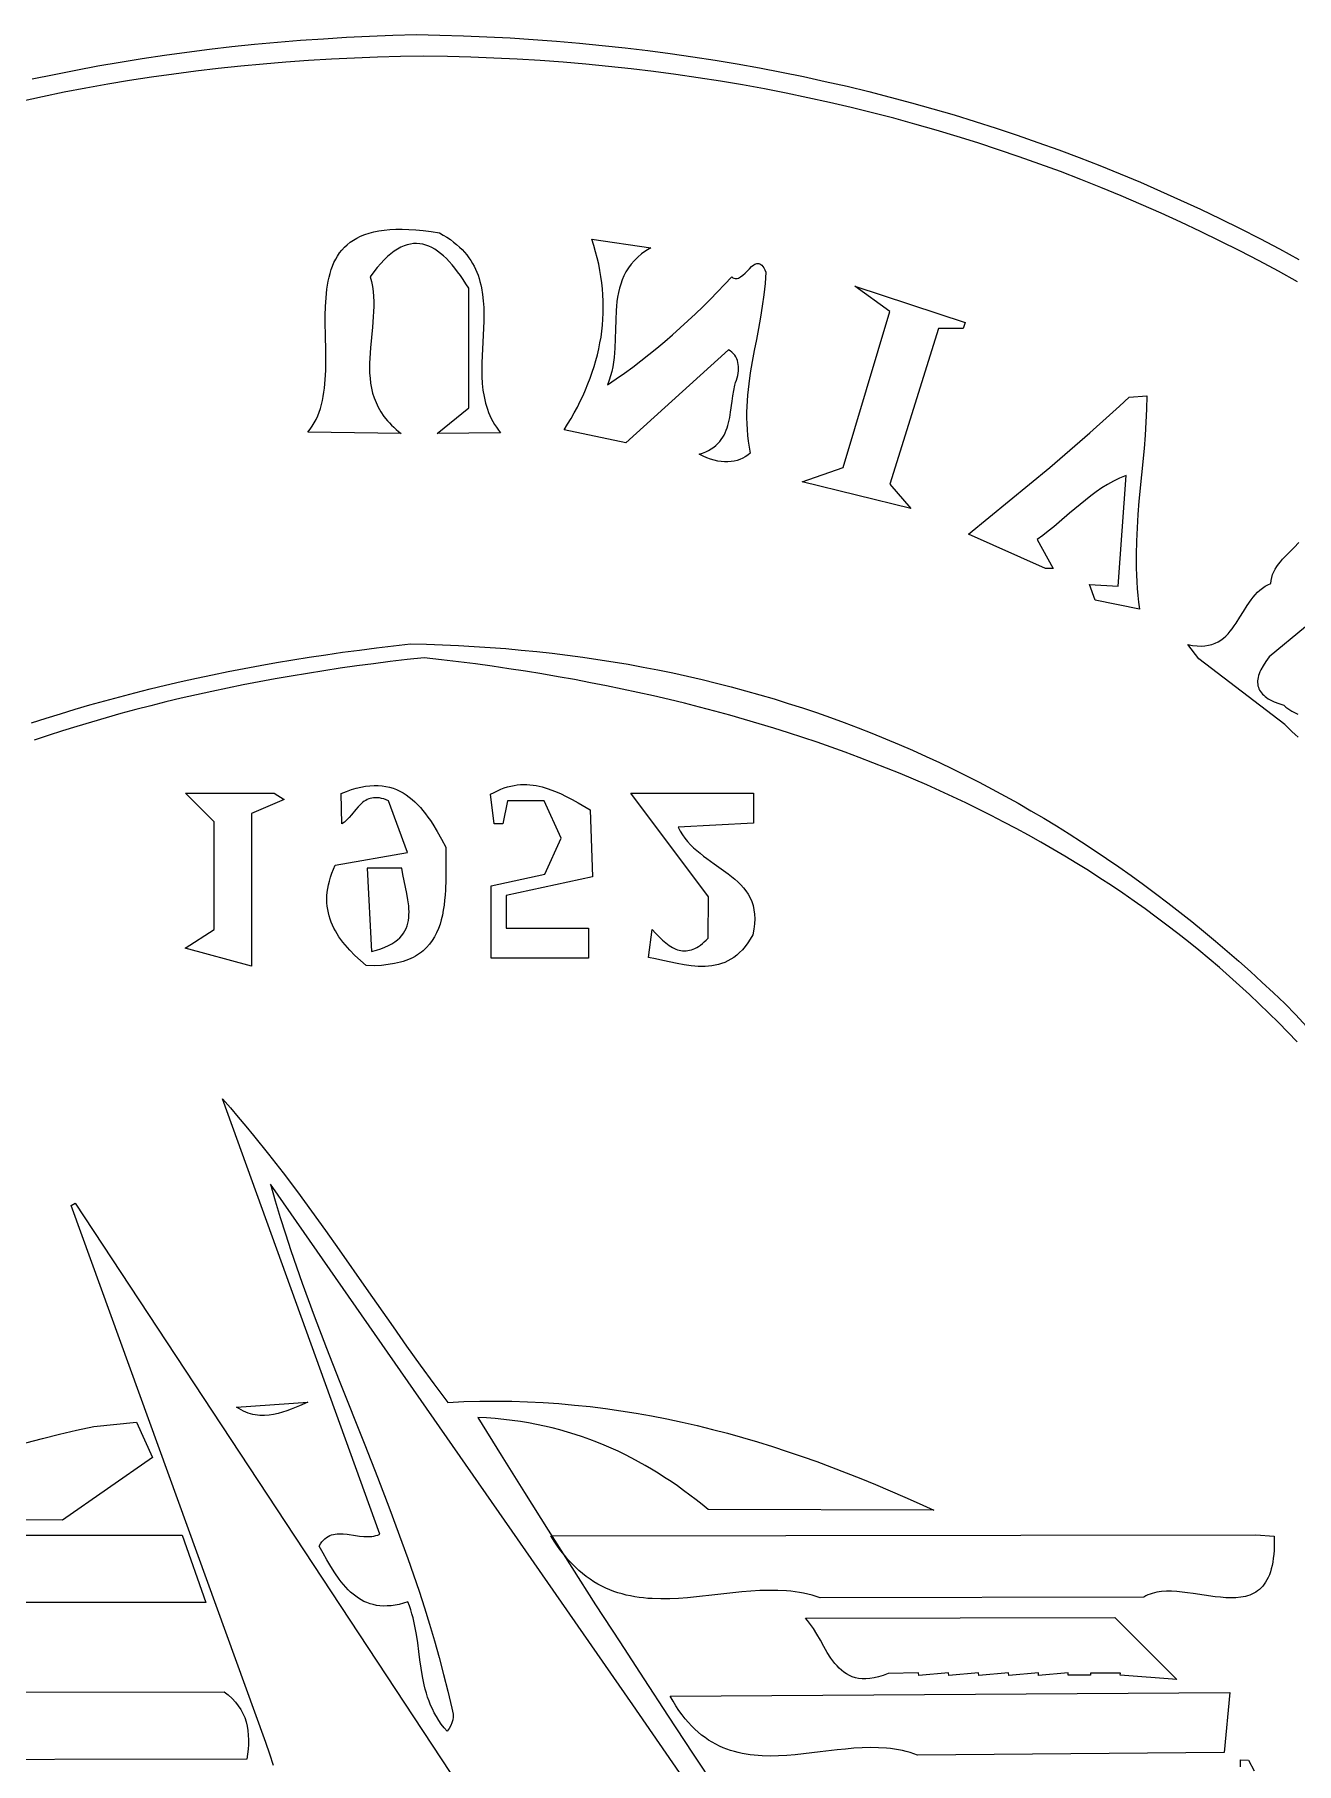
# Model space of a CAD drawing. Header units: metres. Extents: x 0 to 50, y -0.1 to 50.
# Drawn here: x 19.66 to 36.84, y 26.44 to 49.96 of the extents above; entities that cross this region are included whole.
import ezdxf

# ---------------------------------------------------------------- set-up
doc = ezdxf.new("R2010")
doc.units = ezdxf.units.M

msp = doc.modelspace()

# ---------------------------------------------------------------- linework, layer by layer
for points in [[(19.626997, 49.360271), (19.923396, 49.422443), (20.221198, 49.481273), (20.520402, 49.536764), (20.821008, 49.588917), (21.123014, 49.637736), (21.426422, 49.683221), (21.731231, 49.725376), (22.037441, 49.764201), (22.345052, 49.799701), (22.654062, 49.831875), (22.964473, 49.860728), (23.276284, 49.88626), (23.589494, 49.908474), (23.904104, 49.927372), (24.220113, 49.942956), (24.537521, 49.955229), (24.856328, 49.964192)], [(24.856328, 49.964192), (24.856328, 49.964192), (25.177525, 49.957664), (25.497328, 49.947754), (25.815737, 49.934461), (26.13275, 49.917784), (26.448366, 49.897719), (26.762584, 49.874266), (27.075404, 49.847424), (27.386823, 49.817189), (27.696842, 49.783561), (28.005458, 49.746537), (28.312671, 49.706117), (28.61848, 49.662298), (28.922883, 49.615079), (29.22588, 49.564457), (29.52747, 49.510432), (29.82765, 49.453001), (30.126422, 49.392163), (30.423782, 49.327917), (30.71973, 49.260259), (31.014266, 49.189189), (31.307388, 49.114706), (31.599094, 49.036806), (31.889384, 48.955489), (32.178258, 48.870753), (32.465712, 48.782595), (32.751748, 48.691016), (33.036363, 48.596011), (33.319556, 48.497581), (33.601327, 48.395723), (33.881674, 48.290436), (34.160597, 48.181718), (34.438093, 48.069566), (34.714163, 47.95398), (34.988805, 47.834958), (35.262017, 47.712497), (35.5338, 47.586597), (35.804151, 47.457256), (36.07307, 47.324471), (36.340556, 47.188242), (36.606607, 47.048566), (36.871222, 46.905441)], [(36.854853, 46.599706), (36.593365, 46.743241), (36.330474, 46.883411), (36.066177, 47.020209), (35.800471, 47.153632), (35.533356, 47.283673), (35.264828, 47.410328), (34.994886, 47.533592), (34.723527, 47.653459), (34.450748, 47.769924), (34.176548, 47.882982), (33.900924, 47.992629), (33.623874, 48.098858), (33.345396, 48.201666), (33.065487, 48.301045), (32.784146, 48.396993), (32.501369, 48.489503), (32.217156, 48.57857), (31.931502, 48.664189), (31.644407, 48.746356), (31.355868, 48.825064), (31.065883, 48.900309), (30.774449, 48.972086), (30.481564, 49.040389), (30.187226, 49.105214), (29.891433, 49.166555), (29.594183, 49.224407), (29.295472, 49.278765), (28.995299, 49.329624), (28.693662, 49.376979), (28.390559, 49.420825), (28.085986, 49.461156), (27.779943, 49.497967), (27.472426, 49.531254), (27.163433, 49.561011), (26.852963, 49.587233), (26.541012, 49.609915), (26.227579, 49.629052), (25.912662, 49.644638), (25.596257, 49.656669), (25.278364, 49.66514), (24.958979, 49.670044), (24.958979, 49.670044), (24.642099, 49.665247), (24.326659, 49.656984), (24.012659, 49.645257), (23.700096, 49.63007), (23.38897, 49.611424), (23.079278, 49.589323), (22.771019, 49.563769), (22.464193, 49.534765), (22.158797, 49.502314), (21.854831, 49.466419), (21.552292, 49.427082), (21.251179, 49.384307), (20.951491, 49.338095), (20.653227, 49.288449), (20.356384, 49.235374), (20.060963, 49.17887), (19.76696, 49.118941), (19.474375, 49.055589)], [(25.170168, 47.266524), (25.170168, 47.266524), (25.222972, 47.236556), (25.272705, 47.205642), (25.319456, 47.173807), (25.363311, 47.141078), (25.404358, 47.107482), (25.442684, 47.073045), (25.478377, 47.037793), (25.511524, 47.001753), (25.542213, 46.964952), (25.570531, 46.927416), (25.596566, 46.889172), (25.620405, 46.850246), (25.642136, 46.810664), (25.661845, 46.770454), (25.679621, 46.729641), (25.695551, 46.688252), (25.709722, 46.646314), (25.722222, 46.603853), (25.733139, 46.560896), (25.742559, 46.517468), (25.75726, 46.42931), (25.767026, 46.33959), (25.772556, 46.248521), (25.774549, 46.156314), (25.773706, 46.063182), (25.770726, 45.969337), (25.761154, 45.780354), (25.75143, 45.591062), (25.74826, 45.49683), (25.747151, 45.403156), (25.748803, 45.310254), (25.753915, 45.218334), (25.763187, 45.127609), (25.777319, 45.038291), (25.786425, 44.994226), (25.797009, 44.950592), (25.809158, 44.907416), (25.822959, 44.864724), (25.8385, 44.822542), (25.855867, 44.780898), (25.875149, 44.739818), (25.896434, 44.699328), (25.919807, 44.659454), (25.945358, 44.620224), (25.973173, 44.581664), (26.003339, 44.5438), (25.140472, 44.535049), (25.570094, 44.886557), (25.569095, 46.512038), (25.569095, 46.512038), (25.531673, 46.571995), (25.494077, 46.629429), (25.456294, 46.684236), (25.418314, 46.736314), (25.380125, 46.785559), (25.341715, 46.831868), (25.303073, 46.875139), (25.264187, 46.915267), (25.225047, 46.952151), (25.185639, 46.985687), (25.145954, 47.015771), (25.105979, 47.042302), (25.065703, 47.065175), (25.025115, 47.084288), (24.984203, 47.099538), (24.942955, 47.110821), (24.90136, 47.118035), (24.859407, 47.121076), (24.817083, 47.119841), (24.774379, 47.114228), (24.731281, 47.104133), (24.687779, 47.089454), (24.643862, 47.070086), (24.599517, 47.045927), (24.554733, 47.016875), (24.509498, 46.982825), (24.463802, 46.943675), (24.417633, 46.899322), (24.370979, 46.849662), (24.323828, 46.794593), (24.27617, 46.734012), (24.227993, 46.667815), (24.227993, 46.667815), (24.244866, 46.602316), (24.257617, 46.535992), (24.266634, 46.468918), (24.272306, 46.401169), (24.275021, 46.332821), (24.275167, 46.263948), (24.273133, 46.194626), (24.269307, 46.124931), (24.257835, 45.98472), (24.243857, 45.843917), (24.230481, 45.703126), (24.220815, 45.562947), (24.218345, 45.493276), (24.217967, 45.423984), (24.22007, 45.355147), (24.225044, 45.286839), (24.233275, 45.219137), (24.245153, 45.152114), (24.261066, 45.085847), (24.281402, 45.020412), (24.306551, 44.955882), (24.3369, 44.892334), (24.372837, 44.829842), (24.414752, 44.768483), (24.463033, 44.708331), (24.489682, 44.678731), (24.518068, 44.649461), (24.548239, 44.620531), (24.580245, 44.591949), (24.614134, 44.563726), (24.649954, 44.535871), (23.376343, 44.552724), (23.376343, 44.552724), (23.40937, 44.593501), (23.439393, 44.636285), (23.466548, 44.680981), (23.490974, 44.727493), (23.512809, 44.775729), (23.53219, 44.825592), (23.549254, 44.876988), (23.56414, 44.929823), (23.576986, 44.984003), (23.587928, 45.039432), (23.597105, 45.096016), (23.604654, 45.153661), (23.615421, 45.271753), (23.62133, 45.392952), (23.623482, 45.516501), (23.62298, 45.641644), (23.618419, 45.893685), (23.616564, 46.019068), (23.616461, 46.143019), (23.619211, 46.264781), (23.625917, 46.383596), (23.631098, 46.441662), (23.637681, 46.498708), (23.645804, 46.554639), (23.655604, 46.60936), (23.667219, 46.662778), (23.680787, 46.714797), (23.696446, 46.765323), (23.714333, 46.81426), (23.734586, 46.861516), (23.757343, 46.906994), (23.782741, 46.950602), (23.810919, 46.992242), (23.842013, 47.031823), (23.876162, 47.069248), (23.913503, 47.104423), (23.954174, 47.137253), (23.998313, 47.167645), (24.046057, 47.195503), (24.097545, 47.220733), (24.152913, 47.24324), (24.2123, 47.26293), (24.275843, 47.279708), (24.343681, 47.293479), (24.41595, 47.30415), (24.492788, 47.311624), (24.574333, 47.315809), (24.660724, 47.316608), (24.752097, 47.313929), (24.84859, 47.307675), (24.950341, 47.297753), (25.057488, 47.284067), (25.170168, 47.266524)], [(28.048034, 47.062711), (28.048034, 47.062711), (27.982167, 47.022119), (27.922713, 46.979308), (27.869335, 46.934389), (27.8217, 46.887467), (27.779472, 46.838652), (27.742316, 46.788053), (27.709898, 46.735776), (27.681882, 46.68193), (27.657933, 46.626623), (27.637718, 46.569964), (27.6209, 46.51206), (27.607145, 46.453021), (27.596117, 46.392953), (27.587483, 46.331965), (27.580906, 46.270166), (27.576053, 46.207663), (27.570175, 46.080979), (27.56717, 45.952778), (27.564358, 45.823927), (27.559061, 45.69529), (27.554643, 45.631322), (27.548598, 45.567732), (27.540592, 45.504629), (27.53029, 45.44212), (27.517356, 45.380314), (27.501457, 45.319318), (27.482257, 45.259241), (27.459421, 45.200191), (27.459421, 45.200191), (27.574893, 45.278144), (27.688938, 45.358164), (27.801583, 45.4402), (27.912853, 45.524204), (28.022774, 45.610124), (28.131373, 45.697911), (28.238676, 45.787514), (28.344708, 45.878884), (28.449497, 45.97197), (28.553068, 46.066722), (28.655447, 46.16309), (28.756661, 46.261024), (28.856735, 46.360473), (28.955696, 46.461389), (29.05357, 46.563719), (29.150382, 46.667416), (29.150382, 46.667416), (29.165337, 46.65608), (29.180346, 46.648558), (29.195401, 46.644557), (29.210493, 46.643779), (29.225615, 46.645931), (29.240756, 46.650717), (29.255908, 46.657842), (29.271064, 46.66701), (29.301349, 46.690297), (29.331543, 46.718218), (29.391379, 46.778513), (29.420883, 46.806166), (29.45002, 46.829006), (29.464429, 46.837884), (29.47872, 46.844673), (29.492885, 46.849079), (29.506915, 46.850806), (29.520802, 46.849559), (29.534536, 46.845043), (29.548109, 46.836963), (29.561513, 46.825024), (29.574739, 46.80893), (29.587778, 46.788386), (29.600623, 46.763097), (29.613263, 46.732769), (29.613263, 46.732769), (29.609297, 46.654566), (29.60358, 46.576796), (29.596269, 46.499423), (29.587522, 46.422411), (29.566353, 46.269328), (29.541336, 46.117261), (29.513737, 45.965923), (29.484819, 45.815028), (29.455848, 45.66429), (29.428086, 45.513423), (29.4028, 45.362141), (29.381252, 45.210158), (29.364708, 45.057188), (29.358708, 44.980243), (29.354432, 44.902943), (29.35204, 44.825254), (29.351688, 44.74714), (29.353536, 44.668563), (29.35774, 44.58949), (29.36446, 44.509884), (29.373853, 44.429708), (29.386078, 44.348929), (29.401292, 44.267509), (29.401292, 44.267509), (29.368823, 44.242004), (29.334723, 44.219468), (29.29903, 44.199967), (29.261783, 44.183566), (29.223021, 44.170332), (29.18278, 44.16033), (29.141101, 44.153626), (29.098021, 44.150287), (29.053578, 44.150378), (29.007811, 44.153965), (28.960757, 44.161115), (28.912457, 44.171893), (28.862946, 44.186365), (28.812265, 44.204597), (28.760451, 44.226656), (28.707543, 44.252607), (28.707543, 44.252607), (28.753771, 44.268403), (28.796396, 44.28606), (28.835581, 44.305491), (28.87149, 44.326613), (28.904289, 44.349341), (28.93414, 44.37359), (28.961209, 44.399277), (28.985659, 44.426317), (29.007655, 44.454625), (29.027362, 44.484117), (29.044942, 44.514709), (29.060561, 44.546316), (29.074382, 44.578854), (29.086571, 44.612238), (29.09729, 44.646384), (29.106705, 44.681207), (29.122278, 44.752548), (29.134602, 44.825587), (29.154763, 44.974052), (29.165227, 45.048129), (29.177699, 45.121201), (29.193491, 45.192593), (29.203043, 45.227447), (29.213918, 45.261629), (29.213918, 45.261629), (29.223359, 45.29377), (29.230964, 45.325523), (29.236662, 45.356792), (29.24038, 45.387479), (29.242048, 45.417486), (29.241593, 45.446717), (29.238945, 45.475074), (29.234031, 45.502461), (29.22678, 45.528779), (29.21712, 45.553931), (29.20498, 45.57782), (29.190288, 45.60035), (29.172973, 45.621422), (29.152962, 45.640939), (29.130185, 45.658805), (29.10457, 45.674921), (27.706112, 44.409834), (26.866794, 44.583764), (26.866794, 44.583764), (26.915373, 44.661602), (26.961745, 44.73955), (27.005894, 44.817618), (27.047803, 44.895818), (27.087456, 44.974159), (27.124836, 45.052653), (27.159926, 45.13131), (27.192711, 45.210141), (27.223173, 45.289156), (27.251296, 45.368367), (27.277064, 45.447783), (27.300459, 45.527415), (27.321466, 45.607275), (27.340067, 45.687372), (27.356246, 45.767718), (27.369986, 45.848322), (27.381272, 45.929196), (27.390086, 46.010351), (27.396411, 46.091796), (27.400232, 46.173543), (27.401532, 46.255602), (27.400293, 46.337984), (27.3965, 46.4207), (27.390136, 46.50376), (27.381185, 46.587174), (27.369629, 46.670955), (27.355452, 46.755111), (27.338638, 46.839654), (27.31917, 46.924595), (27.297032, 47.009943), (27.272207, 47.095711), (27.244678, 47.181907), (28.048034, 47.062711)], [(30.82358, 46.541928), (32.327802, 46.044701), (32.301161, 45.964105), (31.966839, 45.964105), (31.302041, 43.845543), (31.58693, 43.516825), (30.106917, 43.879389), (30.667606, 44.072266), (31.30161, 46.194452), (30.82358, 46.541928)], [(34.801848, 45.04616), (34.801848, 45.04616), (34.79808, 44.8679), (34.789751, 44.689694), (34.777769, 44.511441), (34.763037, 44.333041), (34.728948, 43.975405), (34.694727, 43.61599), (34.67983, 43.435365), (34.667616, 43.253997), (34.658991, 43.071786), (34.65486, 42.888631), (34.656127, 42.704435), (34.659069, 42.611914), (34.6637, 42.519096), (34.670133, 42.425967), (34.678482, 42.332515), (34.68886, 42.238728), (34.701379, 42.144594), (34.097661, 42.265649), (34.019472, 42.482841), (34.409984, 42.457149), (34.517847, 43.965837), (34.517847, 43.965837), (34.431411, 43.929589), (34.348115, 43.888599), (34.267593, 43.843361), (34.189477, 43.794373), (34.113402, 43.742129), (34.039, 43.687126), (33.965905, 43.62986), (33.89375, 43.570826), (33.750792, 43.449438), (33.607193, 43.32693), (33.534236, 43.266495), (33.460018, 43.207268), (33.384173, 43.149744), (33.306334, 43.094419), (33.524991, 42.700557), (33.420356, 42.700557), (32.375608, 43.167754), (32.375608, 43.167754), (32.927241, 43.617614), (33.203559, 43.845199), (33.479233, 44.075183), (33.753529, 44.308041), (34.025715, 44.544244), (34.295057, 44.784266), (34.428433, 44.905856), (34.560822, 45.028579), (34.801848, 45.04616)], [(36.86122, 40.40414), (36.819088, 40.439027), (36.774935, 40.479314), (36.728686, 40.525199), (36.680268, 40.576878), (35.511501, 41.467966), (35.361498, 41.664599), (35.361498, 41.664599), (35.425347, 41.651875), (35.485112, 41.644683), (35.541018, 41.642719), (35.593288, 41.645681), (35.642146, 41.653264), (35.687818, 41.665165), (35.730527, 41.681079), (35.770499, 41.700703), (35.807957, 41.723733), (35.843125, 41.749866), (35.876229, 41.778797), (35.907492, 41.810224), (35.93714, 41.843841), (35.965395, 41.879346), (35.992483, 41.916435), (36.018629, 41.954803), (36.068988, 42.034164), (36.118269, 42.115), (36.168266, 42.194879), (36.220774, 42.271373), (36.248531, 42.307591), (36.277588, 42.342051), (36.308171, 42.37445), (36.340504, 42.404483), (36.374811, 42.431847), (36.411316, 42.456239), (36.450245, 42.477353), (36.49182, 42.494888), (36.49182, 42.494888), (36.494434, 42.536387), (36.501707, 42.576347), (36.513244, 42.614907), (36.528647, 42.652207), (36.547522, 42.688385), (36.569471, 42.723579), (36.594098, 42.75793), (36.621006, 42.791575), (36.6498, 42.824653), (36.680084, 42.857303), (36.743532, 42.921876), (36.808181, 42.986404), (36.870859, 43.051996)], [(36.960862, 41.904913), (36.469235, 41.496057), (36.469235, 41.496057), (36.423029, 41.43397), (36.384712, 41.375002), (36.35427, 41.319083), (36.341998, 41.292244), (36.33169, 41.26614), (36.323343, 41.240762), (36.316956, 41.216101), (36.312528, 41.192148), (36.310056, 41.168894), (36.309539, 41.14633), (36.310975, 41.124448), (36.314363, 41.103237), (36.3197, 41.08269), (36.326984, 41.062797), (36.336215, 41.04355), (36.347391, 41.024938), (36.360509, 41.006954), (36.375568, 40.989588), (36.392566, 40.972831), (36.411501, 40.956675), (36.432372, 40.94111), (36.455177, 40.926127), (36.479914, 40.911718), (36.535178, 40.884584), (36.59815, 40.859635), (36.668816, 40.836801), (36.668816, 40.836801), (36.695924, 40.813736), (36.722935, 40.792718), (36.749856, 40.773686), (36.776694, 40.756582), (36.803454, 40.741346), (36.830144, 40.727918), (36.856771, 40.71624)], [(19.617862, 40.59698), (19.813852, 40.660596), (20.011492, 40.722574), (20.210785, 40.782914), (20.411728, 40.841616), (20.614324, 40.89868), (20.818571, 40.954107), (21.024469, 41.007895), (21.23202, 41.060045), (21.441222, 41.110558), (21.652077, 41.159433), (21.864583, 41.20667), (22.078741, 41.252269), (22.294552, 41.29623), (22.512015, 41.338554), (22.73113, 41.37924), (22.951897, 41.418289), (23.174317, 41.455699), (23.39839, 41.491473), (23.624115, 41.525608), (23.851492, 41.558106), (24.080522, 41.588967), (24.311205, 41.61819), (24.543541, 41.645776), (24.77753, 41.671724)], [(24.77753, 41.671724), (24.77753, 41.671724), (24.996094, 41.66679), (25.213564, 41.659566), (25.429941, 41.650053), (25.645228, 41.638252), (25.859428, 41.624165), (26.072545, 41.607792), (26.284582, 41.589133), (26.49554, 41.568191), (26.705424, 41.544965), (26.914236, 41.519456), (27.121979, 41.491666), (27.328656, 41.461596), (27.53427, 41.429245), (27.738824, 41.394616), (27.942321, 41.357709), (28.144765, 41.318525), (28.346156, 41.277064), (28.5465, 41.233329), (28.745799, 41.187318), (28.944055, 41.139034), (29.141272, 41.088478), (29.337453, 41.03565), (29.5326, 40.980551), (29.726717, 40.923182), (29.919806, 40.863543), (30.111871, 40.801637), (30.302914, 40.737463), (30.492939, 40.671023), (30.681948, 40.602317), (30.869944, 40.531347), (31.056931, 40.458113), (31.242911, 40.382616), (31.427887, 40.304857), (31.611862, 40.224836), (31.79484, 40.142556), (31.976822, 40.058016), (32.157813, 39.971218), (32.337814, 39.882162), (32.516829, 39.79085), (32.694862, 39.697281), (32.871914, 39.601458), (33.047989, 39.503381), (33.223089, 39.403051), (33.397219, 39.300468), (33.57038, 39.195634), (33.742576, 39.08855), (33.913809, 38.979216), (34.084083, 38.867633), (34.2534, 38.753803), (34.421764, 38.637726), (34.589177, 38.519402), (34.755643, 38.398834), (34.921164, 38.276021), (35.085743, 38.150965), (35.249384, 38.023666), (35.412089, 37.894126), (35.573861, 37.762345), (35.734703, 37.628325), (35.894618, 37.492065), (36.053609, 37.353568), (36.211679, 37.212833), (36.368832, 37.069862), (36.525069, 36.924655), (36.680394, 36.777215), (36.680394, 36.777215), (36.829545, 36.622691), (36.976443, 36.467227)], [(36.849195, 36.256317), (36.722654, 36.388356), (36.594468, 36.518759), (36.464638, 36.647527), (36.333162, 36.77466), (36.200041, 36.900159), (36.065275, 37.024023), (35.928863, 37.146254), (35.790806, 37.266852), (35.651103, 37.385818), (35.509755, 37.503152), (35.36676, 37.618854), (35.22212, 37.732925), (35.075834, 37.845366), (34.927901, 37.956177), (34.778322, 38.065359), (34.627097, 38.172911), (34.474226, 38.278835), (34.319708, 38.383132), (34.163543, 38.4858), (34.005731, 38.586842), (33.846273, 38.686257), (33.685167, 38.784047), (33.522415, 38.880211), (33.358015, 38.97475), (33.191968, 39.067664), (33.024274, 39.158955), (32.854932, 39.248622), (32.683943, 39.336666), (32.511306, 39.423088), (32.337021, 39.507888), (32.161088, 39.591066), (31.983507, 39.672623), (31.804278, 39.75256), (31.623401, 39.830877), (31.440875, 39.907574), (31.256701, 39.982653), (31.070879, 40.056113), (30.883408, 40.127955), (30.694288, 40.19818), (30.503519, 40.266787), (30.311102, 40.333778), (30.117035, 40.399154), (29.921319, 40.462913), (29.723954, 40.525058), (29.524939, 40.585588), (29.324275, 40.644505), (29.121962, 40.701808), (28.917999, 40.757497), (28.712386, 40.811575), (28.505123, 40.86404), (28.29621, 40.914894), (28.085647, 40.964137), (27.873434, 41.01177), (27.65957, 41.057793), (27.444056, 41.102206), (27.226892, 41.14501), (27.008077, 41.186205), (26.787611, 41.225793), (26.565495, 41.263773), (26.341727, 41.300147), (26.116309, 41.334913), (25.889239, 41.368074), (25.660518, 41.399629), (25.430146, 41.42958), (25.198122, 41.457926), (24.964447, 41.484667), (24.964447, 41.484667), (24.732168, 41.459133), (24.501535, 41.431982), (24.27255, 41.403216), (24.045212, 41.372835), (23.81952, 41.340839), (23.595473, 41.307227), (23.373072, 41.272), (23.152316, 41.235158), (22.933204, 41.196701), (22.715736, 41.156629), (22.499912, 41.114942), (22.285731, 41.07164), (22.073193, 41.026724), (21.862296, 40.980194), (21.653042, 40.932049), (21.445429, 40.882289), (21.239458, 40.830915), (21.035126, 40.777927), (20.832435, 40.723325), (20.631383, 40.667109), (20.431971, 40.609279), (20.234198, 40.549835), (20.038062, 40.488777), (19.843565, 40.426106), (19.650705, 40.361821)], [(27.201868, 37.397293), (25.876052, 37.397293), (25.876052, 38.379053), (26.603376, 38.537894), (26.826062, 39.029066), (26.594872, 39.538996), (26.097021, 39.538996), (26.032439, 39.221956), (25.917356, 39.224763), (25.866268, 39.62566), (25.866268, 39.62566), (25.913401, 39.651951), (25.960012, 39.675092), (26.006122, 39.695187), (26.051754, 39.712338), (26.09693, 39.726648), (26.141671, 39.738221), (26.186, 39.747161), (26.229938, 39.75357), (26.273507, 39.757552), (26.31673, 39.75921), (26.359627, 39.758647), (26.402222, 39.755968), (26.444536, 39.751274), (26.486591, 39.74467), (26.528408, 39.736258), (26.57001, 39.726142), (26.611419, 39.714425), (26.652657, 39.701211), (26.734705, 39.670704), (26.816331, 39.635446), (26.89771, 39.596265), (26.979017, 39.553985), (27.060427, 39.509435), (27.224259, 39.416827), (27.253335, 38.504255), (26.080023, 38.247606), (26.080023, 37.805236), (27.201868, 37.805236), (27.201868, 37.397293)], [(23.057374, 39.554821), (22.612504, 39.364163), (22.612504, 37.28757), (21.706826, 37.531166), (22.102575, 37.787239), (22.102575, 39.253435), (21.715029, 39.640982), (22.918462, 39.640982), (23.057374, 39.554821)], [(23.833885, 39.636082), (23.833885, 39.636082), (23.904127, 39.665019), (23.972069, 39.689354), (24.037775, 39.709215), (24.10131, 39.724727), (24.162735, 39.736016), (24.222117, 39.743208), (24.279518, 39.746429), (24.335001, 39.745806), (24.388632, 39.741464), (24.440474, 39.733529), (24.49059, 39.722128), (24.539044, 39.707386), (24.585901, 39.68943), (24.631223, 39.668386), (24.675076, 39.644379), (24.717521, 39.617536), (24.758625, 39.587983), (24.798449, 39.555845), (24.837058, 39.521249), (24.874517, 39.484322), (24.910887, 39.445188), (24.946235, 39.403974), (24.980622, 39.360806), (25.014114, 39.315811), (25.046773, 39.269113), (25.078664, 39.22084), (25.140396, 39.12007), (25.19982, 39.01451), (25.257447, 38.905167), (25.257447, 38.905167), (25.256718, 38.614079), (25.255461, 38.468389), (25.25083, 38.324605), (25.246598, 38.253897), (25.24074, 38.184228), (25.232997, 38.115786), (25.223107, 38.04876), (25.210811, 37.983336), (25.195847, 37.919703), (25.177955, 37.858048), (25.156875, 37.79856), (25.132346, 37.741425), (25.104108, 37.686831), (25.071899, 37.634967), (25.03546, 37.58602), (24.994529, 37.540178), (24.948847, 37.497628), (24.924143, 37.477646), (24.898153, 37.458558), (24.870844, 37.440387), (24.842185, 37.423157), (24.812143, 37.40689), (24.780685, 37.391611), (24.747778, 37.377343), (24.71339, 37.364109), (24.677489, 37.351932), (24.640042, 37.340837), (24.560378, 37.321985), (24.474139, 37.30774), (24.381063, 37.298289), (24.280892, 37.29382), (24.173363, 37.294522), (24.173363, 37.294522), (24.094682, 37.362851), (24.020318, 37.432335), (23.95084, 37.503218), (23.886815, 37.575743), (23.857026, 37.612698), (23.828812, 37.650155), (23.802247, 37.688145), (23.7774, 37.726697), (23.754343, 37.765844), (23.733146, 37.805614), (23.713881, 37.846039), (23.696619, 37.887149), (23.68143, 37.928975), (23.668387, 37.971546), (23.657559, 38.014894), (23.649018, 38.059049), (23.642835, 38.104042), (23.639081, 38.149902), (23.637828, 38.196661), (23.639145, 38.244349), (23.643104, 38.292996), (23.649777, 38.342633), (23.659233, 38.393291), (23.671545, 38.444999), (23.686783, 38.497789), (23.705019, 38.55169), (23.726322, 38.606734), (23.750766, 38.662951), (24.735521, 38.834141), (24.476668, 39.537047), (24.476668, 39.537047), (24.443271, 39.551048), (24.411493, 39.562122), (24.381261, 39.570407), (24.3525, 39.576042), (24.325134, 39.579166), (24.29909, 39.579919), (24.274293, 39.578439), (24.250669, 39.574866), (24.228142, 39.569339), (24.206638, 39.561996), (24.186082, 39.552978), (24.166401, 39.542423), (24.147519, 39.530469), (24.129362, 39.517257), (24.094924, 39.487614), (24.06249, 39.454605), (24.031464, 39.419344), (23.971249, 39.346514), (23.940866, 39.311172), (23.909505, 39.278029), (23.876567, 39.248197), (23.841458, 39.222791), (23.833885, 39.636082)], [(27.776403, 39.640982), (29.445557, 39.640982), (29.445557, 39.233038), (28.422018, 39.179416), (28.422018, 39.179416), (28.448305, 39.126177), (28.478335, 39.075904), (28.511769, 39.028349), (28.548267, 38.983263), (28.587489, 38.940397), (28.629097, 38.899503), (28.67275, 38.860333), (28.71811, 38.822638), (28.764836, 38.786168), (28.81259, 38.750677), (28.909822, 38.681633), (29.007091, 38.613516), (29.10168, 38.544339), (29.147121, 38.508732), (29.190875, 38.472114), (29.232601, 38.434236), (29.271959, 38.39485), (29.308612, 38.353708), (29.342218, 38.310561), (29.372439, 38.26516), (29.398935, 38.217256), (29.421368, 38.166602), (29.439396, 38.112949), (29.452681, 38.056048), (29.460884, 37.99565), (29.463665, 37.931507), (29.460685, 37.863371), (29.451603, 37.790992), (29.436081, 37.714123), (29.436081, 37.714123), (29.402497, 37.656099), (29.367789, 37.603128), (29.332, 37.555017), (29.295173, 37.511572), (29.257352, 37.4726), (29.218578, 37.437907), (29.178894, 37.407299), (29.138344, 37.380584), (29.09697, 37.357567), (29.054815, 37.338055), (29.011921, 37.321855), (28.968332, 37.308773), (28.924089, 37.298615), (28.879237, 37.291189), (28.833818, 37.286299), (28.787873, 37.283754), (28.741448, 37.283359), (28.694583, 37.284922), (28.647322, 37.288247), (28.599708, 37.293142), (28.50359, 37.306869), (28.406571, 37.324553), (28.211203, 37.365599), (28.113537, 37.385866), (28.016339, 37.403898), (28.066181, 37.787267), (28.066181, 37.787267), (28.113154, 37.734544), (28.159602, 37.685986), (28.205657, 37.641994), (28.251451, 37.602971), (28.297115, 37.569319), (28.342783, 37.541441), (28.388586, 37.519739), (28.411579, 37.511329), (28.434656, 37.504615), (28.457833, 37.499645), (28.481126, 37.496471), (28.504552, 37.495143), (28.528128, 37.495711), (28.551869, 37.498225), (28.575794, 37.502736), (28.599917, 37.509293), (28.624256, 37.517948), (28.648826, 37.52875), (28.673646, 37.54175), (28.698731, 37.556999), (28.724097, 37.574545), (28.749761, 37.59444), (28.77574, 37.616734), (28.802051, 37.641478), (28.828709, 37.66872), (28.833002, 38.231306), (27.776403, 39.640982)], [(24.186, 38.621835), (24.246977, 37.487701), (24.246977, 37.487701), (24.312557, 37.50451), (24.372624, 37.523263), (24.427389, 37.543886), (24.477064, 37.566304), (24.521857, 37.590443), (24.561981, 37.616227), (24.597645, 37.643582), (24.62906, 37.672434), (24.656437, 37.702708), (24.679987, 37.734329), (24.69992, 37.767223), (24.716447, 37.801314), (24.729778, 37.836529), (24.740124, 37.872792), (24.747695, 37.910029), (24.752703, 37.948166), (24.755357, 37.987127), (24.755869, 38.026839), (24.754449, 38.067225), (24.751307, 38.108213), (24.740703, 38.191691), (24.72574, 38.276676), (24.68948, 38.44878), (24.671553, 38.534704), (24.656007, 38.619746), (24.186, 38.621835)], [(22.215823, 35.480066), (22.215823, 35.480066), (22.323834, 35.357357), (22.430347, 35.233632), (22.535434, 35.108952), (22.639168, 34.983378), (22.842859, 34.72979), (23.041994, 34.473354), (23.237149, 34.214558), (23.428897, 33.953886), (23.617812, 33.691825), (23.804469, 33.428862), (24.173304, 32.902173), (24.539995, 32.377708), (24.723973, 32.117525), (24.909138, 31.859357), (25.096064, 31.60369), (25.285325, 31.351011), (25.285325, 31.351011), (25.503807, 31.36128), (25.721384, 31.367202), (25.93807, 31.368851), (26.153881, 31.366299), (26.36883, 31.359618), (26.582934, 31.348882), (26.796205, 31.334163), (27.00866, 31.315534), (27.220312, 31.293067), (27.431177, 31.266836), (27.641268, 31.236912), (27.850601, 31.203368), (28.05919, 31.166278), (28.26705, 31.125714), (28.474195, 31.081748), (28.680641, 31.034454), (28.886401, 30.983903), (29.091491, 30.930169), (29.295924, 30.873325), (29.499717, 30.813442), (29.702883, 30.750594), (29.905437, 30.684853), (30.107394, 30.616293), (30.308768, 30.544985), (30.509574, 30.471003), (30.709826, 30.394418), (30.90954, 30.315305), (31.10873, 30.233735), (31.30741, 30.149781), (31.505596, 30.063516), (31.703301, 29.975012), (31.900541, 29.884343), (28.830112, 29.893459), (28.830112, 29.893459), (28.747219, 29.960794), (28.663735, 30.026573), (28.579623, 30.090773), (28.494844, 30.153365), (28.409359, 30.214324), (28.323129, 30.273624), (28.236117, 30.331239), (28.148283, 30.387143), (28.059588, 30.441309), (27.969995, 30.493712), (27.879464, 30.544326), (27.787958, 30.593125), (27.695436, 30.640081), (27.601861, 30.685171), (27.507195, 30.728366), (27.411397, 30.769642), (27.314431, 30.808972), (27.216257, 30.846331), (27.116836, 30.881691), (27.016131, 30.915027), (26.914102, 30.946314), (26.810711, 30.975524), (26.705919, 31.002632), (26.599687, 31.027612), (26.491978, 31.050437), (26.382752, 31.071082), (26.27197, 31.089521), (26.159595, 31.105727), (26.045587, 31.119675), (25.929909, 31.131338), (25.81252, 31.14069), (25.693383, 31.147706), (25.693383, 31.147706), (26.009611, 30.635052), (26.328227, 30.123892), (26.64911, 29.614132), (26.972142, 29.105674), (27.297202, 28.598423), (27.62417, 28.092283), (27.952927, 27.587158), (28.283353, 27.082952), (28.615328, 26.579569), (28.948732, 26.076913)], [(28.621702, 26.053241), (27.802747, 27.235156), (26.160831, 29.597492), (22.869132, 34.321687), (22.869132, 34.321687), (22.934099, 34.094563), (23.002185, 33.868512), (23.073157, 33.643456), (23.146782, 33.419313), (23.222826, 33.196005), (23.301057, 32.97345), (23.38124, 32.751568), (23.463142, 32.530279), (23.631171, 32.08916), (23.803278, 31.64945), (24.152257, 30.77169), (24.325397, 30.332358), (24.495147, 29.891867), (24.578168, 29.670986), (24.659642, 29.449576), (24.739335, 29.227555), (24.817014, 29.004844), (24.892447, 28.781361), (24.965398, 28.557028), (25.035636, 28.331763), (25.102926, 28.105486), (25.167036, 27.878118), (25.227732, 27.649578), (25.284781, 27.419785), (25.33795, 27.18866), (25.33795, 27.18866), (25.349821, 27.1486), (25.355725, 27.108781), (25.355846, 27.069218), (25.350364, 27.029926), (25.339462, 26.990919), (25.323323, 26.952212), (25.302128, 26.913819), (25.276059, 26.875755), (25.276059, 26.875755), (25.234211, 26.924177), (25.195862, 26.973513), (25.160822, 27.023716), (25.128905, 27.074737), (25.099922, 27.126525), (25.073687, 27.179034), (25.05001, 27.232213), (25.028704, 27.286014), (25.009581, 27.340389), (24.992453, 27.395287), (24.977133, 27.450661), (24.963433, 27.506461), (24.940139, 27.619145), (24.921069, 27.732948), (24.904719, 27.84748), (24.889588, 27.962348), (24.874172, 28.077164), (24.856969, 28.191534), (24.836474, 28.305069), (24.811186, 28.417378), (24.796275, 28.47295), (24.779602, 28.528068), (24.760979, 28.582685), (24.740218, 28.636751), (24.740218, 28.636751), (24.679754, 28.617862), (24.621469, 28.602913), (24.565294, 28.591786), (24.511156, 28.58436), (24.458984, 28.580517), (24.408707, 28.580137), (24.360254, 28.583101), (24.313554, 28.58929), (24.268535, 28.598584), (24.225127, 28.610864), (24.183258, 28.626012), (24.142856, 28.643907), (24.103851, 28.66443), (24.066171, 28.687463), (24.029746, 28.712886), (23.994504, 28.740579), (23.960373, 28.770423), (23.927283, 28.802299), (23.895162, 28.836088), (23.86394, 28.871671), (23.833544, 28.908928), (23.803904, 28.947739), (23.746606, 29.029551), (23.691477, 29.11615), (23.637946, 29.206584), (23.585444, 29.299898), (23.533401, 29.395139), (23.533401, 29.395139), (23.551362, 29.425585), (23.570329, 29.452399), (23.590251, 29.475778), (23.611078, 29.495923), (23.63276, 29.513032), (23.655246, 29.527306), (23.678486, 29.538944), (23.702429, 29.548146), (23.727025, 29.55511), (23.752225, 29.560036), (23.777976, 29.563125), (23.80423, 29.564574), (23.858041, 29.563356), (23.913256, 29.557977), (24.026284, 29.541122), (24.083291, 29.532837), (24.14009, 29.526776), (24.196276, 29.524534), (24.224014, 29.525344), (24.251448, 29.527707), (24.278527, 29.531823), (24.305201, 29.537892), (24.331421, 29.546112), (24.357134, 29.556684), (22.215823, 35.480066)], [(22.911152, 26.409425), (22.859298, 26.564142), (22.804277, 26.720817), (20.156802, 34.028782), (20.21224, 34.063352)], [(20.21224, 34.063352), (32.920104, 14.778537)], [(23.377398, 31.353129), (23.377398, 31.353129), (23.266747, 31.304867), (23.151914, 31.257343), (23.093115, 31.235533), (23.033495, 31.215918), (22.973127, 31.199168), (22.912088, 31.185955), (22.85045, 31.176947), (22.78829, 31.172816), (22.725682, 31.174231), (22.694233, 31.177229), (22.6627, 31.181864), (22.631093, 31.188221), (22.59942, 31.196384), (22.567691, 31.206436), (22.535915, 31.218462), (22.504102, 31.232544), (22.472261, 31.248767), (22.440401, 31.267215), (22.408532, 31.287971), (23.377398, 31.353129)], [(21.263644, 30.600527), (20.036542, 29.748353), (16.944232, 29.771852), (16.944232, 29.771852), (17.147269, 29.88067), (17.353008, 29.984919), (17.561355, 30.084707), (17.772213, 30.180139), (17.985489, 30.271322), (18.201087, 30.35836), (18.418912, 30.441361), (18.638869, 30.52043), (18.860862, 30.595672), (19.084798, 30.667194), (19.310579, 30.735102), (19.538112, 30.799502), (19.767302, 30.860499), (19.998053, 30.9182), (20.23027, 30.97271), (20.463858, 31.024136), (21.047607, 31.081314), (21.263644, 30.600527)], [(21.991692, 28.626509), (12.578869, 28.626509), (12.384653, 29.544381), (21.667508, 29.544381), (21.991692, 28.626509)], [(26.688512, 29.535193), (36.285746, 29.549612), (36.534419, 29.531717), (36.534419, 29.531717), (36.535825, 29.464322), (36.53535, 29.400456), (36.53304, 29.340031), (36.528943, 29.28296), (36.523103, 29.229156), (36.515569, 29.178532), (36.506385, 29.131001), (36.495598, 29.086476), (36.483254, 29.04487), (36.4694, 29.006095), (36.454083, 28.970064), (36.437348, 28.936691), (36.419241, 28.905889), (36.39981, 28.877569), (36.3791, 28.851646), (36.357157, 28.828031), (36.334029, 28.806639), (36.309761, 28.787381), (36.284399, 28.77017), (36.257991, 28.754921), (36.230582, 28.741544), (36.202218, 28.729954), (36.172946, 28.720063), (36.142813, 28.711785), (36.111864, 28.705031), (36.080146, 28.699715), (36.014587, 28.693049), (35.946508, 28.691088), (35.876279, 28.693138), (35.80427, 28.698499), (35.730852, 28.706477), (35.58127, 28.727492), (35.430499, 28.750607), (35.355593, 28.76121), (35.281501, 28.770248), (35.208595, 28.777024), (35.137243, 28.78084), (35.067817, 28.781001), (35.000688, 28.776808), (34.936225, 28.767566), (34.90511, 28.760834), (34.8748, 28.752578), (34.845342, 28.742711), (34.816783, 28.731146), (34.789168, 28.717796), (34.762544, 28.702574), (30.355356, 28.692165), (30.355356, 28.692165), (30.299324, 28.710918), (30.2428, 28.72746), (30.185806, 28.741889), (30.128365, 28.754305), (30.070498, 28.764806), (30.012227, 28.773489), (29.953574, 28.780454), (29.894561, 28.785798), (29.775541, 28.79202), (29.655342, 28.792941), (29.534139, 28.789349), (29.412105, 28.782031), (29.289417, 28.771775), (29.166248, 28.759366), (28.919167, 28.731242), (28.672261, 28.703957), (28.54931, 28.692597), (28.426927, 28.683808), (28.305285, 28.678378), (28.184561, 28.677093), (28.064928, 28.680741), (28.005576, 28.68466), (27.946562, 28.690108), (27.887908, 28.697183), (27.829636, 28.705983), (27.771768, 28.716606), (27.714326, 28.729152), (27.657332, 28.743717), (27.600806, 28.760402), (27.544773, 28.779303), (27.489252, 28.80052), (27.434266, 28.824151), (27.379836, 28.850294), (27.325986, 28.879048), (27.272736, 28.910511), (27.220108, 28.944782), (27.168124, 28.981958), (27.116806, 29.022139), (27.066175, 29.065422), (27.016255, 29.111907), (26.967065, 29.161691), (26.918629, 29.214872), (26.870968, 29.27155), (26.824104, 29.331823), (26.778059, 29.395789), (26.732854, 29.463546), (26.688512, 29.535193)], [(35.209266, 27.581346), (34.437644, 27.640224), (34.442864, 27.664928), (34.034921, 27.664928), (34.034921, 27.640645), (33.728963, 27.640645), (33.732513, 27.671713), (33.328307, 27.632847), (33.32457, 27.671713), (32.920364, 27.632847), (32.916626, 27.671713), (32.51242, 27.632847), (32.508683, 27.671713), (32.104477, 27.632847), (32.10074, 27.671713), (31.696533, 27.632847), (31.692796, 27.671713), (31.279485, 27.66216), (31.279485, 27.66216), (31.211557, 27.636778), (31.147431, 27.617125), (31.08694, 27.602943), (31.029914, 27.593975), (30.976184, 27.589963), (30.925583, 27.590651), (30.87794, 27.595781), (30.833087, 27.605096), (30.790856, 27.618338), (30.751077, 27.635251), (30.713583, 27.655576), (30.678203, 27.679058), (30.644769, 27.705438), (30.613112, 27.734459), (30.583064, 27.765864), (30.554456, 27.799396), (30.527119, 27.834797), (30.500884, 27.871811), (30.451045, 27.949646), (30.40359, 28.030842), (30.357167, 28.113341), (30.310427, 28.195086), (30.262018, 28.274018), (30.236767, 28.311786), (30.210591, 28.348079), (30.183324, 28.38264), (30.154796, 28.415211), (34.368027, 28.422584), (35.209266, 27.581346)], [(13.05771, 27.402678), (22.238155, 27.413876), (22.238155, 27.413876), (22.295702, 27.369318), (22.347003, 27.322677), (22.392304, 27.274036), (22.431849, 27.223476), (22.465885, 27.171081), (22.494657, 27.11693), (22.518411, 27.061107), (22.537392, 27.003693), (22.551846, 26.94477), (22.562019, 26.884419), (22.568155, 26.822723), (22.570501, 26.759764), (22.569302, 26.695623), (22.564803, 26.630383), (22.557251, 26.564124), (22.54689, 26.496929), (17.309239, 26.484805), (13.197928, 26.484805), (13.05771, 27.402678)], [(28.311785, 27.353477), (35.932293, 27.402678), (35.853991, 26.586791), (31.680205, 26.549499), (31.680205, 26.549499), (31.629119, 26.568435), (31.577502, 26.585182), (31.525378, 26.599839), (31.47277, 26.612499), (31.419702, 26.62326), (31.366197, 26.632218), (31.312278, 26.639469), (31.257968, 26.645108), (31.148269, 26.651937), (31.037288, 26.653473), (30.92521, 26.650486), (30.812221, 26.643744), (30.698509, 26.634014), (30.584259, 26.622067), (30.35489, 26.594591), (30.125606, 26.567465), (30.011462, 26.555954), (29.897898, 26.546836), (29.7851, 26.540879), (29.673254, 26.538852), (29.562548, 26.541523), (29.50768, 26.544861), (29.453167, 26.549662), (29.399032, 26.556021), (29.345298, 26.564035), (29.291988, 26.573801), (29.239126, 26.585413), (29.186736, 26.598968), (29.134839, 26.614563), (29.08346, 26.632293), (29.032622, 26.652254), (28.982349, 26.674543), (28.932663, 26.699254), (28.883587, 26.726486), (28.835146, 26.756333), (28.787362, 26.788891), (28.740259, 26.824258), (28.693859, 26.862528), (28.648187, 26.903798), (28.603266, 26.948163), (28.559118, 26.995721), (28.515767, 27.046567), (28.473237, 27.100796), (28.43155, 27.158506), (28.39073, 27.219792), (28.350801, 27.284751), (28.311785, 27.353477)], [(36.074608, 26.389761), (36.074638, 26.484805), (36.185414, 26.481742)], [(36.185414, 26.481742), (36.185414, 26.481742), (36.263829, 26.33647)]]:
    msp.add_lwpolyline(points)

doc.saveas('drawing.dxf')
